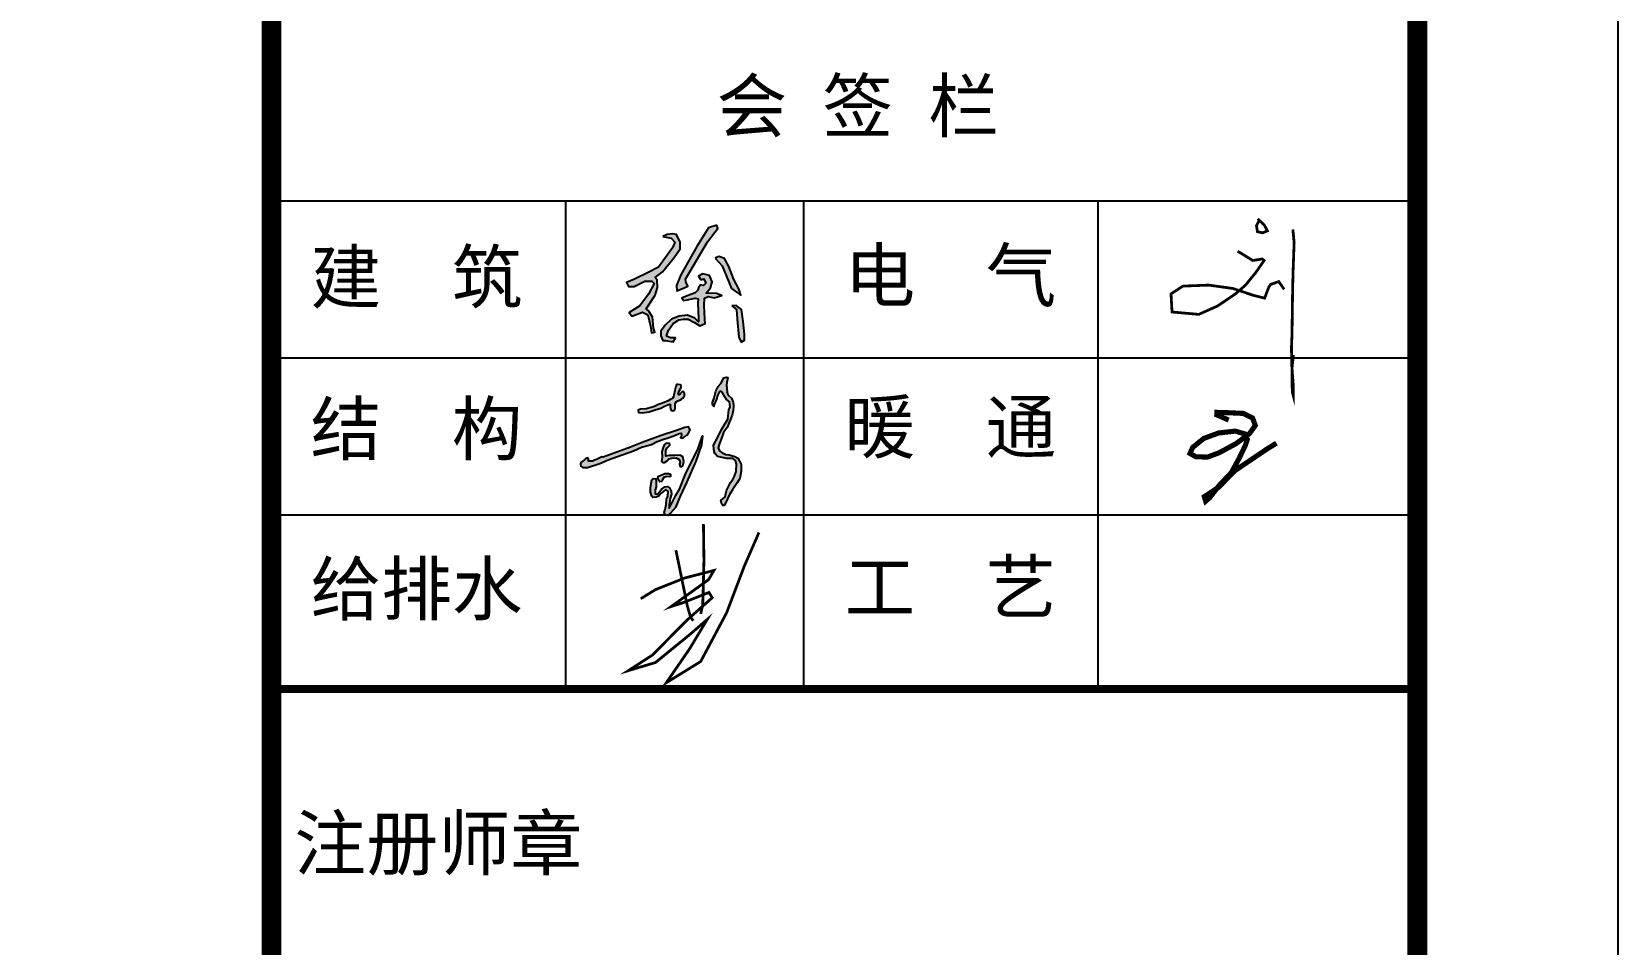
# Model space of a CAD drawing. Extents: x 1036631 to 1215829, y 514619 to 909419.
# Drawn here: x 1203200 to 1215829, y 682519 to 689782 of the extents above; entities that cross this region are included whole.
import ezdxf

# ---------------------------------------------------------------- set-up
doc = ezdxf.new("R2010")
doc.units = 0
doc.header["$LTSCALE"] = 1000
doc.header["$MEASUREMENT"] = 0
doc.layers.add('PUB_TITLE', color=4, linetype='Continuous')
doc.layers.add('图框', color=7, linetype='Continuous')
doc.styles.add('STYLE-黑体', font='simhei.ttf')
doc.styles.add('黑体', font='simhei.ttf')

msp = doc.modelspace()

# ---------------------------------------------------------------- hatches: boundary and pattern name
h = msp.add_hatch(color=256)
h.paths.add_polyline_path([(1208772, 687599), (1208810, 687572), (1208816, 687495), (1208829, 687350), (1208847, 687312), (1208873, 687326), (1208873, 687375), (1208862, 687476), (1208849, 687570), (1208808, 687602)])
h.paths.add_polyline_path([(1208641, 687979), (1208697, 687919), (1208770, 687738), (1208846, 687684), (1208828, 687735), (1208789, 687810), (1208749, 687914), (1208714, 687976), (1208669, 687993)])
h.paths.add_polyline_path([(1208525, 687806), (1208550, 687814), (1208567, 687780), (1208548, 687763), (1208524, 687768), (1208507, 687742), (1208502, 687725), (1208481, 687704), (1208392, 687669), (1208374, 687660), (1208390, 687643), (1208482, 687660), (1208505, 687655), (1208503, 687621), (1208508, 687498), (1208508, 687473), (1208479, 687502), (1208420, 687525), (1208354, 687517), (1208292, 687495), (1208243, 687447), (1208207, 687398), (1208209, 687362), (1208224, 687323), (1208244, 687323), (1208307, 687313), (1208324, 687346), (1208284, 687346), (1208252, 687358), (1208268, 687407), (1208305, 687459), (1208351, 687488), (1208388, 687494), (1208426, 687495), (1208476, 687467), (1208519, 687441), (1208561, 687459), (1208558, 687493), (1208552, 687603), (1208556, 687660), (1208585, 687674), (1208633, 687664), (1208693, 687683), (1208652, 687699), (1208569, 687702), (1208603, 687742), (1208617, 687790), (1208596, 687841), (1208541, 687854), (1208507, 687837)])
h.paths.add_polyline_path([(1208653, 688243), (1208588, 688220), (1208494, 688073), (1208366, 687847), (1208332, 687761), (1208336, 687720), (1208394, 687744), (1208422, 687756), (1208406, 687791), (1208405, 687811), (1208579, 688109), (1208640, 688189), (1208662, 688216)])
h.paths.add_polyline_path([(1208225, 688152), (1208290, 688139), (1208320, 688107), (1208301, 688062), (1208223, 687955), (1208188, 687909), (1208108, 687866), (1207998, 687811), (1207934, 687787), (1207951, 687755), (1207995, 687755), (1208081, 687797), (1208137, 687797), (1208154, 687777), (1208109, 687694), (1208042, 687601), (1207956, 687546), (1207976, 687518), (1208062, 687549), (1208104, 687529), (1208125, 687437), (1208134, 687385), (1208159, 687391), (1208150, 687422), (1208142, 687510), (1208113, 687557), (1208091, 687577), (1208162, 687686), (1208182, 687747), (1208178, 687805), (1208162, 687826), (1208222, 687871), (1208314, 687985), (1208363, 688055), (1208363, 688107), (1208332, 688168), (1208303, 688174), (1208258, 688168)])
msp.add_hatch(color=256).paths.add_polyline_path([(1208677, 686443), (1208664, 686468), (1208672, 686497), (1208688, 686539), (1208708, 686592), (1208736, 686633), (1208777, 686729), (1208784, 686766), (1208785, 686798), (1208783, 686832), (1208771, 686866), (1208741, 686892), (1208736, 686909), (1208732, 686944), (1208730, 686969), (1208733, 686990), (1208740, 687029), (1208729, 687032), (1208709, 687028), (1208686, 686982), (1208663, 686957), (1208646, 686921), (1208633, 686867), (1208620, 686830), (1208620, 686812), (1208631, 686800), (1208633, 686816), (1208650, 686858), (1208660, 686886), (1208676, 686917), (1208685, 686921), (1208696, 686912), (1208718, 686875), (1208731, 686855), (1208754, 686836), (1208760, 686797), (1208749, 686772), (1208741, 686699), (1208692, 686617), (1208662, 686556), (1208627, 686492), (1208633, 686436), (1208641, 686422), (1208659, 686400), (1208734, 686386), (1208780, 686385), (1208801, 686369), (1208810, 686343), (1208807, 686282), (1208794, 686245), (1208782, 686219), (1208763, 686194), (1208730, 686129), (1208721, 686079), (1208685, 686051), (1208690, 686027), (1208701, 686011), (1208712, 686011), (1208725, 686034), (1208753, 686093), (1208779, 686135), (1208815, 686190), (1208836, 686226), (1208847, 686284), (1208847, 686339), (1208820, 686388), (1208797, 686402), (1208751, 686414), (1208726, 686416), (1208693, 686433)])
h = msp.add_hatch(color=256)
h.paths.add_polyline_path([(1207789, 686374), (1207862, 686400), (1207989, 686446), (1208054, 686475), (1208133, 686496), (1208178, 686520), (1208232, 686538), (1208265, 686550), (1208325, 686571), (1208353, 686583), (1208369, 686586), (1208372, 686569), (1208365, 686551), (1208379, 686547), (1208388, 686551), (1208413, 686568), (1208427, 686587), (1208441, 686613), (1208429, 686637), (1208399, 686632), (1208333, 686609), (1208210, 686567), (1208060, 686512), (1207966, 686476), (1207828, 686424), (1207748, 686395), (1207737, 686398), (1207697, 686376), (1207671, 686370), (1207665, 686365), (1207633, 686365), (1207631, 686379), (1207625, 686389), (1207608, 686383), (1207599, 686375), (1207572, 686354), (1207568, 686341), (1207572, 686324), (1207587, 686313), (1207624, 686313), (1207722, 686346)])
h.paths.add_polyline_path([(1208329, 686837), (1208342, 686844), (1208360, 686849), (1208373, 686858), (1208384, 686865), (1208388, 686874), (1208395, 686883), (1208397, 686902), (1208385, 686918), (1208374, 686912), (1208363, 686900), (1208351, 686892), (1208345, 686906), (1208350, 686914), (1208357, 686926), (1208364, 686940), (1208369, 686952), (1208369, 686963), (1208365, 686972), (1208347, 686974), (1208334, 686973), (1208330, 686966), (1208326, 686954), (1208322, 686943), (1208320, 686926), (1208317, 686912), (1208312, 686891), (1208309, 686875), (1208300, 686863), (1208287, 686858), (1208267, 686844), (1208221, 686825), (1208182, 686811), (1208157, 686799), (1208132, 686790), (1208091, 686780), (1208045, 686777), (1208027, 686770), (1208029, 686751), (1208058, 686748), (1208116, 686757), (1208162, 686773), (1208208, 686786), (1208236, 686802), (1208264, 686812), (1208278, 686818), (1208284, 686812), (1208283, 686798), (1208286, 686780), (1208293, 686766), (1208303, 686764), (1208316, 686770), (1208321, 686781), (1208321, 686803), (1208321, 686823)])
h.paths.add_polyline_path([(1208249, 686404), (1208248, 686424), (1208247, 686452), (1208259, 686469), (1208280, 686490), (1208277, 686504), (1208251, 686508), (1208234, 686493), (1208223, 686464), (1208216, 686438), (1208218, 686398), (1208215, 686377), (1208212, 686361), (1208223, 686353), (1208238, 686353), (1208257, 686367), (1208271, 686382), (1208295, 686388), (1208329, 686389), (1208341, 686386), (1208355, 686378), (1208361, 686359), (1208357, 686339), (1208361, 686320), (1208372, 686319), (1208384, 686327), (1208390, 686360), (1208382, 686397), (1208359, 686411), (1208319, 686410), (1208271, 686408)], flags=17)
h.paths.add_polyline_path([(1208233, 686234), (1208248, 686238), (1208284, 686243), (1208285, 686261), (1208269, 686266), (1208241, 686266), (1208229, 686261), (1208208, 686251), (1208190, 686245), (1208185, 686230), (1208191, 686210), (1208200, 686200), (1208215, 686201), (1208219, 686213)], flags=17)
h.paths.add_polyline_path([(1208162, 686133), (1208171, 686160), (1208171, 686197), (1208167, 686222), (1208148, 686227), (1208137, 686216), (1208132, 686187), (1208125, 686152), (1208125, 686118), (1208137, 686085), (1208144, 686075), (1208172, 686077), (1208192, 686085), (1208207, 686107), (1208223, 686118), (1208235, 686127), (1208249, 686139), (1208265, 686123), (1208263, 686086), (1208253, 686062), (1208251, 686019), (1208242, 685979), (1208235, 685954), (1208243, 685933), (1208264, 685931), (1208286, 685951), (1208324, 685996), (1208363, 686084), (1208415, 686198), (1208487, 686365), (1208532, 686494), (1208540, 686566), (1208505, 686465), (1208448, 686345), (1208408, 686268), (1208356, 686140), (1208328, 686094), (1208294, 686023), (1208273, 685989), (1208275, 686020), (1208282, 686067), (1208292, 686100), (1208289, 686125), (1208276, 686152), (1208260, 686163), (1208241, 686160), (1208213, 686142), (1208200, 686123), (1208182, 686100), (1208164, 686105)])

# ---------------------------------------------------------------- linework, layer by layer
for points, const_width in [([(1212959, 688293), (1213012, 688243), (1213036, 688197), (1212999, 688181), (1212957, 688190), (1212949, 688238), (1212968, 688274)], 22), ([(1213239, 688208), (1213249, 688103), (1213241, 687889), (1213237, 687736), (1213232, 687372), (1213228, 687279), (1213229, 687145), (1213241, 686983), (1213241, 686889), (1213234, 686915), (1213232, 687102), (1213243, 687209)], 22), ([(1212799, 688035), (1212920, 687961), (1212995, 687973), (1213010, 687961), (1212942, 687863), (1212861, 687764), (1212784, 687697), (1212640, 687599), (1212490, 687532), (1212277, 687551), (1212269, 687695), (1212363, 687757), (1212569, 687765), (1212762, 687738), (1212926, 687683), (1213014, 687661), (1213047, 687748), (1213062, 687771), (1213127, 687793), (1213170, 687731)], 22), ([(1212728, 686691), (1212633, 686732), (1212634, 686752), (1212684, 686751), (1212844, 686744), (1212918, 686707), (1212940, 686648), (1212895, 686585), (1212791, 686506), (1212655, 686432), (1212559, 686396), (1212466, 686399), (1212420, 686425), (1212441, 686473), (1212530, 686545), (1212648, 686588), (1212780, 686603), (1212855, 686581), (1212876, 686537), (1212859, 686486), (1212811, 686386), (1212750, 686274), (1212649, 686167), (1212578, 686074), (1212545, 686045), (1212534, 686081), (1212649, 686157), (1212774, 686286), (1213035, 686462), (1213108, 686507)], 40.8), ([(1208547, 685864), (1208551, 685572), (1208545, 685333), (1208541, 685216), (1208525, 685148)], 22), ([(1208048, 685269), (1208165, 685341), (1208398, 685434), (1208631, 685494), (1208587, 685420), (1208289, 685206), (1208398, 685242), (1208591, 685319), (1208617, 685277), (1208412, 685095), (1208143, 684822), (1207950, 684697), (1208165, 684761), (1208440, 684985), (1208577, 685104), (1208438, 684872), (1208251, 684600), (1208525, 684769), (1208732, 685158), (1208873, 685530), (1208989, 685796)], 22), ([(1208328, 685655), (1208420, 685206), (1208446, 685120), (1208466, 685093)], 22)]:
    msp.add_lwpolyline(points, dxfattribs=dict(const_width=const_width))
for points in [[(1208225, 688152), (1208290, 688139), (1208320, 688107), (1208301, 688062), (1208223, 687955), (1208188, 687909), (1208108, 687866), (1207998, 687811), (1207934, 687787), (1207951, 687755), (1207995, 687755), (1208081, 687797), (1208137, 687797), (1208154, 687777), (1208109, 687694), (1208042, 687601), (1207956, 687546), (1207976, 687518), (1208062, 687549), (1208104, 687529), (1208125, 687437), (1208134, 687385), (1208159, 687391), (1208150, 687422), (1208142, 687510), (1208113, 687557), (1208091, 687577), (1208162, 687686), (1208182, 687747), (1208178, 687805), (1208162, 687826), (1208222, 687871), (1208314, 687985), (1208363, 688055), (1208363, 688107), (1208332, 688168), (1208303, 688174), (1208258, 688168), (1208225, 688152)], [(1208653, 688243), (1208588, 688220), (1208494, 688073), (1208366, 687847), (1208332, 687761), (1208336, 687720), (1208394, 687744), (1208422, 687756), (1208406, 687791), (1208405, 687811), (1208579, 688109), (1208640, 688189), (1208662, 688216), (1208653, 688243)], [(1208641, 687979), (1208697, 687919), (1208770, 687738), (1208846, 687684), (1208828, 687735), (1208789, 687810), (1208749, 687914), (1208714, 687976), (1208669, 687993), (1208641, 687979)], [(1208525, 687806), (1208550, 687814), (1208550, 687814), (1208567, 687780), (1208548, 687763), (1208524, 687768), (1208507, 687742), (1208502, 687725), (1208481, 687704), (1208392, 687669), (1208374, 687660), (1208390, 687643), (1208390, 687643), (1208482, 687660), (1208505, 687655), (1208503, 687621), (1208508, 687498), (1208508, 687473), (1208479, 687502), (1208420, 687525), (1208354, 687517), (1208292, 687495), (1208243, 687447), (1208207, 687398), (1208209, 687362), (1208224, 687323), (1208244, 687323), (1208307, 687313), (1208324, 687346), (1208284, 687346), (1208252, 687358), (1208268, 687407), (1208305, 687459), (1208351, 687488), (1208388, 687494), (1208426, 687495), (1208476, 687467), (1208519, 687441), (1208561, 687459), (1208558, 687493), (1208552, 687603), (1208556, 687660), (1208585, 687674), (1208633, 687664), (1208693, 687683), (1208652, 687699), (1208569, 687702), (1208603, 687742), (1208617, 687790), (1208596, 687841), (1208541, 687854), (1208507, 687837), (1208525, 687806)], [(1208772, 687599), (1208810, 687572), (1208816, 687495), (1208829, 687350), (1208847, 687312), (1208873, 687326), (1208873, 687375), (1208862, 687476), (1208849, 687570), (1208808, 687602), (1208772, 687599)], [(1208233, 686234), (1208219, 686213), (1208215, 686201), (1208200, 686200), (1208191, 686210), (1208185, 686230), (1208190, 686245), (1208208, 686251), (1208229, 686261), (1208241, 686266), (1208269, 686266), (1208285, 686261), (1208284, 686243), (1208248, 686238), (1208233, 686234), (1208233, 686234)]]:
    msp.add_lwpolyline(points)
for points in [[(1208676, 686917), (1208660, 686886), (1208650, 686858), (1208633, 686816), (1208631, 686800), (1208620, 686812), (1208620, 686830), (1208633, 686867), (1208646, 686921), (1208663, 686957), (1208686, 686982), (1208709, 687028), (1208729, 687032), (1208740, 687029), (1208733, 686990), (1208730, 686969), (1208732, 686944), (1208736, 686909), (1208741, 686892), (1208771, 686866), (1208783, 686832), (1208785, 686798), (1208784, 686766), (1208777, 686729), (1208736, 686633), (1208708, 686592), (1208688, 686539), (1208672, 686497), (1208664, 686468), (1208677, 686443), (1208693, 686433), (1208726, 686416), (1208751, 686414), (1208797, 686402), (1208820, 686388), (1208847, 686339), (1208847, 686284), (1208836, 686226), (1208815, 686190), (1208779, 686135), (1208753, 686093), (1208725, 686034), (1208712, 686011), (1208701, 686011), (1208690, 686027), (1208685, 686051), (1208721, 686079), (1208730, 686129), (1208763, 686194), (1208782, 686219), (1208794, 686245), (1208807, 686282), (1208810, 686343), (1208801, 686369), (1208780, 686385), (1208734, 686386), (1208659, 686400), (1208641, 686422), (1208633, 686436), (1208627, 686492), (1208662, 686556), (1208692, 686617), (1208741, 686699), (1208749, 686772), (1208760, 686797), (1208754, 686836), (1208731, 686855), (1208718, 686875), (1208696, 686912), (1208685, 686921), (1208676, 686917)], [(1208132, 686790), (1208091, 686780), (1208045, 686777), (1208027, 686770), (1208029, 686751), (1208058, 686748), (1208116, 686757), (1208162, 686773), (1208208, 686786), (1208236, 686802), (1208264, 686812), (1208278, 686818), (1208278, 686818), (1208284, 686812), (1208283, 686798), (1208286, 686780), (1208293, 686766), (1208303, 686764), (1208316, 686770), (1208321, 686781), (1208321, 686803), (1208321, 686823), (1208329, 686837), (1208342, 686844), (1208360, 686849), (1208373, 686858), (1208384, 686865), (1208388, 686874), (1208395, 686883), (1208397, 686902), (1208385, 686918), (1208374, 686912), (1208363, 686900), (1208351, 686892), (1208351, 686892), (1208351, 686892), (1208345, 686906), (1208350, 686914), (1208357, 686926), (1208364, 686940), (1208369, 686952), (1208369, 686963), (1208365, 686972), (1208347, 686974), (1208334, 686973), (1208330, 686966), (1208326, 686954), (1208322, 686943), (1208320, 686926), (1208317, 686912), (1208312, 686891), (1208309, 686875), (1208300, 686863), (1208287, 686858), (1208267, 686844), (1208221, 686825), (1208182, 686811), (1208157, 686799), (1208132, 686790)], [(1207737, 686398), (1207697, 686376), (1207671, 686370), (1207665, 686365), (1207633, 686365), (1207631, 686379), (1207625, 686389), (1207608, 686383), (1207599, 686375), (1207572, 686354), (1207568, 686341), (1207572, 686324), (1207587, 686313), (1207624, 686313), (1207722, 686346), (1207789, 686374), (1207862, 686400), (1207989, 686446), (1208054, 686475), (1208133, 686496), (1208178, 686520), (1208232, 686538), (1208265, 686550), (1208325, 686571), (1208353, 686583), (1208369, 686586), (1208372, 686569), (1208365, 686551), (1208379, 686547), (1208388, 686551), (1208413, 686568), (1208427, 686587), (1208441, 686613), (1208429, 686637), (1208399, 686632), (1208333, 686609), (1208210, 686567), (1208060, 686512), (1207966, 686476), (1207828, 686424), (1207748, 686395), (1207737, 686398)], [(1208125, 686118), (1208125, 686152), (1208132, 686187), (1208137, 686216), (1208148, 686227), (1208167, 686222), (1208171, 686197), (1208171, 686160), (1208162, 686133), (1208164, 686105), (1208182, 686100), (1208200, 686123), (1208213, 686142), (1208241, 686160), (1208260, 686163), (1208276, 686152), (1208289, 686125), (1208292, 686100), (1208282, 686067), (1208275, 686020), (1208273, 685989), (1208294, 686023), (1208328, 686094), (1208356, 686140), (1208408, 686268), (1208448, 686345), (1208505, 686465), (1208540, 686566), (1208532, 686494), (1208487, 686365), (1208415, 686198), (1208363, 686084), (1208324, 685996), (1208286, 685951), (1208264, 685931), (1208243, 685933), (1208235, 685954), (1208242, 685979), (1208251, 686019), (1208253, 686062), (1208263, 686086), (1208263, 686086), (1208265, 686123), (1208249, 686139), (1208235, 686127), (1208223, 686118), (1208207, 686107), (1208192, 686085), (1208172, 686077), (1208144, 686075), (1208137, 686085), (1208125, 686118)], [(1208248, 686424), (1208247, 686452), (1208259, 686469), (1208280, 686490), (1208277, 686504), (1208251, 686508), (1208234, 686493), (1208223, 686464), (1208216, 686438), (1208218, 686398), (1208215, 686377), (1208212, 686361), (1208223, 686353), (1208238, 686353), (1208257, 686367), (1208271, 686382), (1208295, 686388), (1208329, 686389), (1208341, 686386), (1208355, 686378), (1208361, 686359), (1208357, 686339), (1208361, 686320), (1208372, 686319), (1208384, 686327), (1208390, 686360), (1208382, 686397), (1208359, 686411), (1208319, 686410), (1208271, 686408), (1208249, 686404), (1208248, 686424)]]:
    msp.add_lwpolyline(points, close=True)
at = {"layer": 'PUB_TITLE'}
msp.add_lwpolyline([(1096949, 649019), (1215829, 649019), (1215829, 716219), (1096949, 716219)], close=True, dxfattribs=at)
at = {"layer": 'PUB_TITLE', "const_width": 160}
msp.add_lwpolyline([(1100949, 650619), (1214229, 650619), (1214229, 714619), (1100949, 714619)], close=True, dxfattribs=at)
at = {"layer": '图框', "color": 4}
msp.add_line((1205109, 714619), (1205109, 650619), dxfattribs=at)
at = {"layer": '图框', "color": 0}
for p, q in [((1205109, 688435), (1214194, 688435)), ((1205109, 687186), (1214194, 687186)), ((1205109, 685936), (1214194, 685936)), ((1205109, 684550), (1214229, 684550))]:
    msp.add_line(p, q, dxfattribs=at)
at = {"layer": '图框', "color": 4, "const_width": 158}
msp.add_lwpolyline([(1205109, 714619), (1205109, 650619)], dxfattribs=at)
msp.add_lwpolyline([(1205109, 714619), (1214229, 714619), (1214229, 650619), (1205109, 650619)], close=True, dxfattribs=at)
at = {"layer": '图框', "color": 0}
for points in [[(1207452, 684550), (1207452, 688435)], [(1209345, 684550), (1209345, 688435)], [(1211688, 684550), (1211688, 688435)]]:
    msp.add_lwpolyline(points, dxfattribs=at)
at = {"layer": '图框', "color": 0, "const_width": 64.5}
msp.add_lwpolyline([(1205109, 684550), (1214229, 684550)], dxfattribs=at)

# ---------------------------------------------------------------- texts
at = {"layer": '图框', "color": 0, "style": 'STYLE-黑体'}
for s, p in [('会 签 栏', (1208651, 688985)), ('建  筑', (1205420, 687623)), ('电  气', (1209670, 687636)), ('结  构', (1205420, 686416)), ('暖  通', (1209670, 686430)), ('工  艺', (1209670, 685155)), ('给排水', (1205420, 685142))]:
    msp.add_text(s, height=412.3, dxfattribs=at).set_placement(p)
at = {"layer": '图框', "color": 4, "style": '黑体'}
msp.add_text('注册师章', height=420.7, dxfattribs=at).set_placement((1205289, 683113))

doc.saveas('drawing.dxf')
